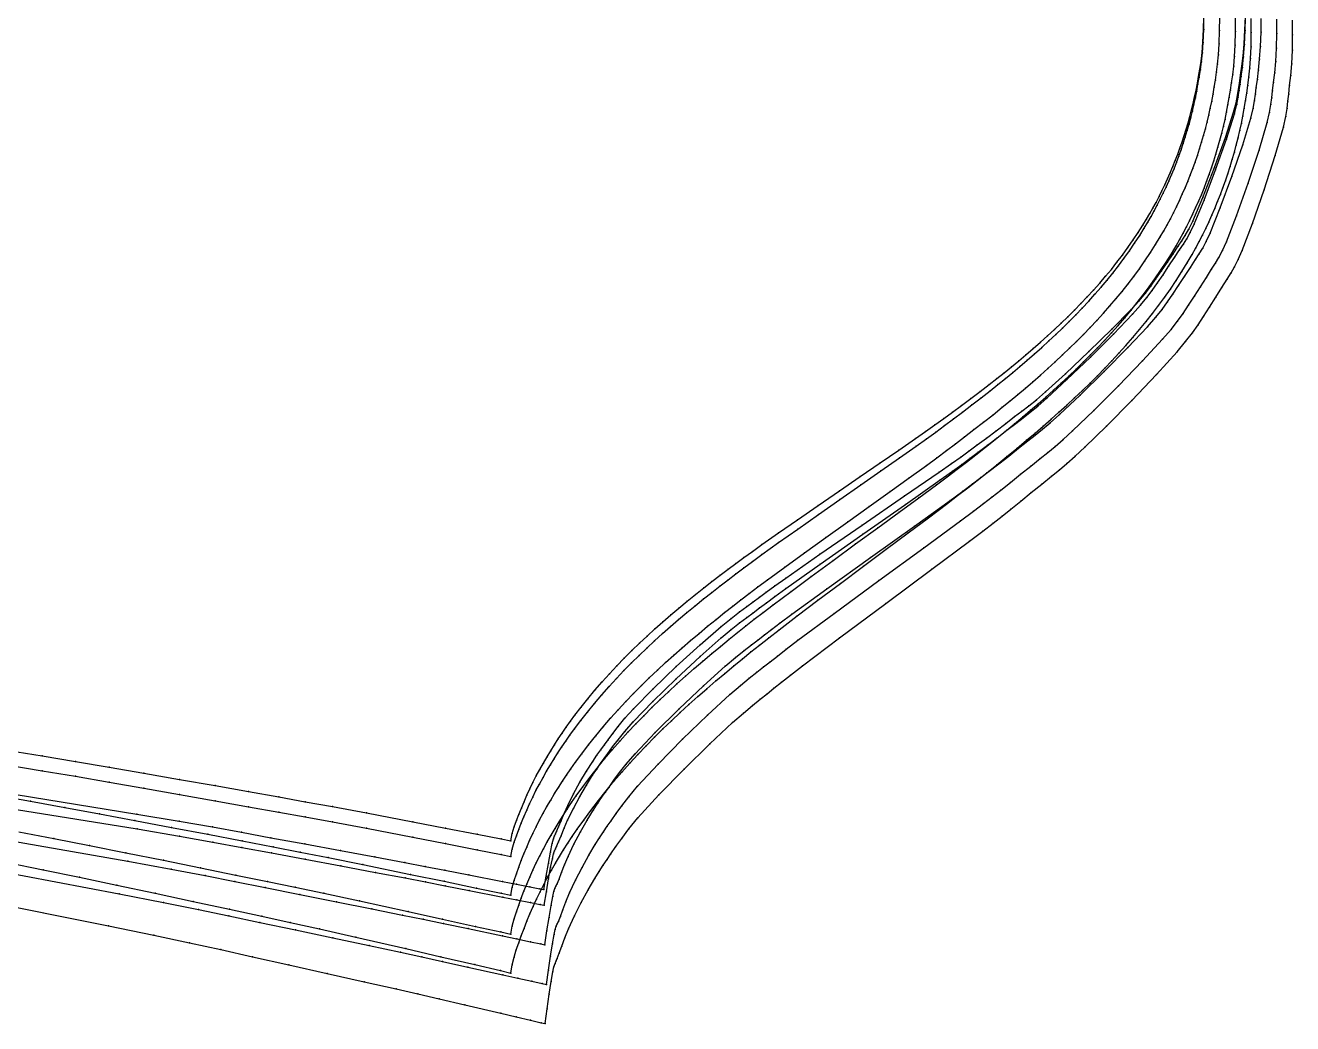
# Model space of a CAD drawing. Extents: x 50 to 2594, y 47 to 2136.
# Drawn here: x 2308.7 to 2553.1, y 680.1 to 872.7 of the extents above; entities that cross this region are included whole.
import ezdxf

# ---------------------------------------------------------------- set-up
doc = ezdxf.new("R2010")
doc.units = 0

# ---------------------------------------------------------------- blocks, each defined once
blk = doc.blocks.new('837.MANGA_XS')
at = {"layer": '1'}
blk.add_lwpolyline([(2306.879, 724.281), (2330.167, 720.546), (2338.339, 719.177), (2344.75, 718.055), (2350.342, 717.035), (2356.053, 715.973), (2362.553, 714.767), (2369.457, 713.49), (2376.109, 712.257), (2381.856, 711.184), (2385.79, 710.438), (2389.577, 709.705), (2394.209, 708.799), (2400.678, 707.534), (2403.422, 706.998), (2406.001, 706.494), (2407.915, 706.121), (2408.664, 705.975), (2409.113, 708.547), (2409.551, 711.017), (2409.955, 713.183), (2410.302, 714.844), (2410.534, 715.74), (2410.735, 716.315), (2410.928, 716.734), (2411.136, 717.155), (2411.518, 718.041), (2411.996, 719.224), (2412.582, 720.634), (2413.283, 722.2), (2414.399, 724.419), (2415.642, 726.662), (2416.919, 728.8), (2418.133, 730.705), (2418.926, 731.878), (2419.663, 732.921), (2420.37, 733.892), (2421.073, 734.848), (2421.985, 736.087), (2423.036, 737.459), (2424.33, 739.03), (2425.971, 740.867), (2429.739, 744.72), (2434.235, 749.016), (2438.834, 753.205), (2442.914, 756.736), (2444.827, 758.295), (2446.437, 759.544), (2447.824, 760.576), (2449.068, 761.486), (2450.266, 762.374), (2451.587, 763.353), (2453.217, 764.544), (2455.344, 766.065), (2461.909, 770.649), (2470.075, 776.278), (2478.278, 781.913), (2484.954, 786.517), (2487.31, 788.161), (2489.147, 789.466), (2490.72, 790.61), (2492.286, 791.773), (2494.036, 793.087), (2495.907, 794.499), (2497.769, 795.906), (2499.496, 797.207), (2500.895, 798.261), (2502.239, 799.301), (2503.692, 800.483), (2505.42, 801.969), (2509.306, 805.49), (2513.823, 809.749), (2518.271, 814.09), (2521.951, 817.859), (2523.498, 819.563), (2524.711, 821.013), (2525.743, 822.366), (2526.745, 823.776), (2527.835, 825.352), (2528.969, 827.014), (2530.067, 828.632), (2531.051, 830.079), (2531.762, 831.131), (2532.411, 832.16), (2533.075, 833.359), (2533.836, 834.924), (2535.795, 839.502), (2538.041, 845.252), (2540.157, 851.094), (2541.723, 855.947), (2542.194, 857.73), (2542.49, 859.15), (2542.685, 860.372), (2542.851, 861.56), (2543.077, 863.071), (2543.33, 864.809), (2543.575, 866.823), (2543.78, 869.167), (2543.92, 871.815), (2544.002, 874.337)], dxfattribs=at)
at = {"layer": '14'}
blk.add_lwpolyline([(2305.456, 732.794), (2311.883, 731.743), (2318.319, 730.676), (2324.847, 729.576), (2331.545, 728.427), (2338.428, 727.226), (2345.259, 726.019), (2351.737, 724.867), (2357.559, 723.83), (2362.65, 722.922), (2367.911, 721.966), (2374.465, 720.742), (2383.437, 719.027), (2389.731, 717.811), (2395.843, 716.624), (2400.469, 715.725), (2402.301, 715.368), (2402.599, 716.771), (2402.976, 718.064), (2403.41, 719.286), (2403.879, 720.48), (2404.372, 721.698), (2404.882, 722.924), (2405.416, 724.153), (2405.977, 725.381), (2406.587, 726.637), (2407.227, 727.885), (2407.896, 729.123), (2408.587, 730.352), (2409.292, 731.557), (2410.011, 732.745), (2410.741, 733.911), (2411.476, 735.051), (2412.222, 736.171), (2412.992, 737.287), (2413.808, 738.426), (2414.691, 739.616), (2415.879, 741.156), (2417.168, 742.768), (2418.527, 744.408), (2419.923, 746.03), (2421.335, 747.605), (2422.756, 749.129), (2424.192, 750.613), (2425.648, 752.066), (2427.113, 753.485), (2428.599, 754.885), (2430.105, 756.264), (2431.629, 757.623), (2433.172, 758.964), (2434.732, 760.287), (2436.312, 761.594), (2437.913, 762.889), (2439.512, 764.155), (2441.112, 765.4), (2442.694, 766.611), (2444.236, 767.777), (2445.74, 768.901), (2447.268, 770.026), (2448.903, 771.211), (2450.728, 772.513), (2453.944, 774.774), (2457.617, 777.328), (2461.583, 780.065), (2465.68, 782.877), (2469.707, 785.634), (2473.579, 788.285), (2477.173, 790.754), (2480.369, 792.967), (2482.328, 794.342), (2484.115, 795.613), (2485.814, 796.838), (2487.507, 798.076), (2489.263, 799.375), (2491.053, 800.714), (2492.833, 802.062), (2494.558, 803.386), (2496.053, 804.554), (2497.489, 805.695), (2498.889, 806.829), (2500.278, 807.975), (2501.676, 809.15), (2503.075, 810.349), (2504.467, 811.565), (2505.839, 812.792), (2507.164, 814.006), (2508.465, 815.229), (2509.747, 816.467), (2511.013, 817.726), (2512.268, 819.012), (2513.507, 820.319), (2514.721, 821.641), (2515.906, 822.972), (2517.041, 824.291), (2518.146, 825.626), (2519.229, 826.989), (2520.297, 828.392), (2521.352, 829.843), (2522.376, 831.313), (2523.348, 832.766), (2524.245, 834.166), (2524.937, 835.296), (2525.576, 836.386), (2526.179, 837.46), (2526.761, 838.542), (2527.338, 839.654), (2527.906, 840.79), (2528.461, 841.943), (2528.999, 843.106), (2529.516, 844.277), (2530.012, 845.453), (2530.488, 846.636), (2530.946, 847.828), (2531.385, 849.033), (2531.807, 850.246), (2532.209, 851.465), (2532.593, 852.687), (2532.956, 853.91), (2533.3, 855.138), (2533.623, 856.377), (2533.927, 857.633), (2534.215, 858.928), (2534.483, 860.232), (2534.735, 861.534), (2534.97, 862.821), (2535.218, 864.262), (2535.442, 865.78), (2535.636, 867.486), (2535.793, 869.492), (2535.914, 871.933), (2535.994, 874.312)], dxfattribs=at)
at = {"layer": '2'}
for p in [(2402.301, 715.368), (2408.664, 705.975)]:
    blk.add_point(p, dxfattribs=at)
at = {"layer": '3'}
for p in [(2535.914, 871.933), (2543.92, 871.815), (2535.793, 869.492), (2543.78, 869.167), (2535.442, 865.78), (2535.636, 867.486), (2543.575, 866.823), (2535.218, 864.262), (2543.077, 863.071), (2543.33, 864.809), (2534.735, 861.534), (2534.97, 862.821), (2542.851, 861.56), (2534.215, 858.928), (2534.483, 860.232), (2542.49, 859.15), (2542.685, 860.372), (2533.623, 856.377), (2533.927, 857.633), (2541.723, 855.947), (2542.194, 857.73), (2532.956, 853.91), (2533.3, 855.138), (2532.209, 851.465), (2532.593, 852.687), (2540.157, 851.094), (2531.385, 849.033), (2531.807, 850.246), (2530.488, 846.636), (2530.946, 847.828), (2529.516, 844.277), (2530.012, 845.453), (2538.041, 845.252), (2528.461, 841.943), (2528.999, 843.106), (2526.761, 838.542), (2527.338, 839.654), (2527.906, 840.79), (2535.795, 839.502), (2525.576, 836.386), (2526.179, 837.46), (2524.245, 834.166), (2524.937, 835.296), (2533.836, 834.924), (2522.376, 831.313), (2523.348, 832.766), (2531.762, 831.131), (2532.411, 832.16), (2533.075, 833.359), (2521.352, 829.843), (2531.051, 830.079), (2519.229, 826.989), (2520.297, 828.392), (2528.969, 827.014), (2530.067, 828.632), (2517.041, 824.291), (2518.146, 825.626), (2527.835, 825.352), (2514.721, 821.641), (2515.906, 822.972), (2525.743, 822.366), (2526.745, 823.776), (2512.268, 819.012), (2513.507, 820.319), (2523.498, 819.563), (2524.711, 821.013), (2509.747, 816.467), (2511.013, 817.726), (2521.951, 817.859), (2508.465, 815.229), (2518.271, 814.09), (2505.839, 812.792), (2507.164, 814.006), (2501.676, 809.15), (2503.075, 810.349), (2504.467, 811.565), (2513.823, 809.749), (2498.889, 806.829), (2500.278, 807.975), (2496.053, 804.554), (2497.489, 805.695), (2509.306, 805.49), (2492.833, 802.062), (2494.558, 803.386), (2505.42, 801.969), (2489.263, 799.375), (2491.053, 800.714), (2503.692, 800.483), (2487.507, 798.076), (2499.496, 797.207), (2500.895, 798.261), (2502.239, 799.301), (2484.115, 795.613), (2485.814, 796.838), (2495.907, 794.499), (2497.769, 795.906), (2480.369, 792.967), (2482.328, 794.342), (2494.036, 793.087), (2477.173, 790.754), (2490.72, 790.61), (2492.286, 791.773), (2473.579, 788.285), (2487.31, 788.161), (2489.147, 789.466), (2469.707, 785.634), (2484.954, 786.517), (2465.68, 782.877), (2461.583, 780.065), (2478.278, 781.913), (2457.617, 777.328), (2470.075, 776.278), (2450.728, 772.513), (2453.944, 774.774), (2447.268, 770.026), (2448.903, 771.211), (2461.909, 770.649), (2444.236, 767.777), (2445.74, 768.901), (2441.112, 765.4), (2442.694, 766.611), (2455.344, 766.065), (2437.913, 762.889), (2439.512, 764.155), (2451.587, 763.353), (2453.217, 764.544), (2434.732, 760.287), (2436.312, 761.594), (2447.824, 760.576), (2449.068, 761.486), (2450.266, 762.374), (2433.172, 758.964), (2444.827, 758.295), (2446.437, 759.544), (2430.105, 756.264), (2431.629, 757.623), (2442.914, 756.736), (2427.113, 753.485), (2428.599, 754.885), (2438.834, 753.205), (2424.192, 750.613), (2425.648, 752.066), (2422.756, 749.129), (2434.235, 749.016), (2419.923, 746.03), (2421.335, 747.605), (2418.527, 744.408), (2429.739, 744.72), (2415.879, 741.156), (2417.168, 742.768), (2425.971, 740.867), (2413.808, 738.426), (2414.691, 739.616), (2424.33, 739.03), (2412.222, 736.171), (2412.992, 737.287), (2421.985, 736.087), (2423.036, 737.459), (2410.741, 733.911), (2411.476, 735.051), (2420.37, 733.892), (2421.073, 734.848), (2311.883, 731.743), (2409.292, 731.557), (2410.011, 732.745), (2418.926, 731.878), (2419.663, 732.921), (2318.319, 730.676), (2324.847, 729.576), (2407.896, 729.123), (2408.587, 730.352), (2416.919, 728.8), (2418.133, 730.705), (2331.545, 728.427), (2338.428, 727.226), (2345.259, 726.019), (2406.587, 726.637), (2407.227, 727.885), (2415.642, 726.662), (2351.737, 724.867), (2357.559, 723.83), (2405.416, 724.153), (2405.977, 725.381), (2414.399, 724.419), (2362.65, 722.922), (2367.911, 721.966), (2404.372, 721.698), (2404.882, 722.924), (2413.283, 722.2), (2330.167, 720.546), (2338.339, 719.177), (2374.465, 720.742), (2383.437, 719.027), (2403.41, 719.286), (2403.879, 720.48), (2411.996, 719.224), (2412.582, 720.634), (2344.75, 718.055), (2350.342, 717.035), (2389.731, 717.811), (2395.843, 716.624), (2402.599, 716.771), (2402.976, 718.064), (2410.735, 716.315), (2410.928, 716.734), (2411.136, 717.155), (2411.518, 718.041), (2356.053, 715.973), (2362.553, 714.767), (2400.469, 715.725), (2410.302, 714.844), (2410.534, 715.74), (2369.457, 713.49), (2376.109, 712.257), (2409.955, 713.183), (2381.856, 711.184), (2385.79, 710.438), (2389.577, 709.705), (2409.551, 711.017), (2394.209, 708.799), (2400.678, 707.534), (2403.422, 706.998), (2406.001, 706.494), (2409.113, 708.547), (2407.915, 706.121)]:
    blk.add_point(p, dxfattribs=at)
blk = doc.blocks.new('837.MANGA_S')
at = {"layer": '1'}
blk.add_lwpolyline([(2306.934, 721.43), (2330.228, 717.655), (2338.402, 716.272), (2344.816, 715.138), (2350.408, 714.109), (2356.121, 713.036), (2362.622, 711.819), (2369.527, 710.53), (2376.181, 709.286), (2381.93, 708.203), (2385.864, 707.449), (2389.652, 706.71), (2394.284, 705.796), (2400.755, 704.519), (2403.499, 703.978), (2406.079, 703.47), (2407.993, 703.093), (2408.743, 702.946), (2409.174, 705.549), (2409.595, 708.048), (2409.984, 710.24), (2410.32, 711.922), (2410.547, 712.829), (2410.745, 713.412), (2410.936, 713.836), (2411.143, 714.264), (2411.521, 715.163), (2411.994, 716.362), (2412.574, 717.792), (2413.269, 719.38), (2414.376, 721.632), (2415.614, 723.909), (2416.885, 726.081), (2418.095, 728.016), (2418.886, 729.208), (2419.621, 730.268), (2420.327, 731.255), (2421.03, 732.227), (2421.941, 733.488), (2422.991, 734.883), (2424.284, 736.482), (2425.926, 738.352), (2429.7, 742.277), (2434.205, 746.657), (2438.816, 750.93), (2442.908, 754.533), (2444.827, 756.125), (2446.443, 757.401), (2447.836, 758.456), (2449.084, 759.387), (2450.287, 760.294), (2451.613, 761.295), (2453.25, 762.512), (2455.386, 764.068), (2461.98, 768.756), (2470.181, 774.514), (2478.42, 780.28), (2485.127, 784.989), (2487.492, 786.671), (2489.337, 788.006), (2490.917, 789.175), (2492.489, 790.364), (2494.246, 791.707), (2496.124, 793.15), (2497.993, 794.588), (2499.726, 795.918), (2501.131, 796.995), (2502.48, 798.057), (2503.938, 799.264), (2505.671, 800.78), (2509.567, 804.372), (2514.093, 808.714), (2518.55, 813.14), (2522.236, 816.98), (2523.785, 818.714), (2524.997, 820.191), (2526.028, 821.566), (2527.028, 823), (2528.115, 824.602), (2529.247, 826.29), (2530.343, 827.935), (2531.324, 829.406), (2532.034, 830.475), (2532.68, 831.52), (2533.341, 832.737), (2534.096, 834.325), (2536.035, 838.968), (2538.255, 844.798), (2540.342, 850.719), (2541.883, 855.636), (2542.342, 857.442), (2542.63, 858.879), (2542.816, 860.115), (2542.973, 861.317), (2543.189, 862.846), (2543.429, 864.604), (2543.659, 866.641), (2543.846, 869.012), (2543.965, 871.688), (2544.026, 874.237)], dxfattribs=at)
at = {"layer": '14'}
blk.add_lwpolyline([(2305.462, 729.957), (2311.888, 728.895), (2318.324, 727.817), (2324.851, 726.706), (2331.55, 725.546), (2338.432, 724.333), (2345.263, 723.115), (2351.741, 721.952), (2357.562, 720.905), (2362.653, 719.988), (2367.914, 719.024), (2374.467, 717.789), (2383.438, 716.059), (2389.732, 714.832), (2395.844, 713.635), (2400.469, 712.728), (2402.301, 712.368), (2402.59, 713.789), (2402.959, 715.1), (2403.387, 716.34), (2403.85, 717.551), (2404.337, 718.786), (2404.842, 720.03), (2405.37, 721.278), (2405.926, 722.525), (2406.531, 723.8), (2407.167, 725.067), (2407.832, 726.326), (2408.52, 727.574), (2409.221, 728.799), (2409.937, 730.007), (2410.665, 731.192), (2411.398, 732.351), (2412.142, 733.491), (2412.91, 734.626), (2413.724, 735.785), (2414.606, 736.996), (2415.793, 738.564), (2417.082, 740.206), (2418.441, 741.876), (2419.837, 743.529), (2421.25, 745.134), (2422.673, 746.688), (2424.112, 748.201), (2425.57, 749.684), (2427.038, 751.132), (2428.528, 752.56), (2430.038, 753.968), (2431.566, 755.356), (2433.114, 756.726), (2434.68, 758.078), (2436.265, 759.414), (2437.872, 760.738), (2439.476, 762.033), (2441.083, 763.306), (2442.671, 764.545), (2444.22, 765.738), (2445.73, 766.888), (2447.265, 768.039), (2448.907, 769.251), (2450.74, 770.585), (2453.971, 772.9), (2457.661, 775.515), (2461.646, 778.319), (2465.762, 781.2), (2469.808, 784.024), (2473.699, 786.739), (2477.31, 789.268), (2480.521, 791.535), (2482.489, 792.943), (2484.284, 794.244), (2485.99, 795.498), (2487.691, 796.765), (2489.454, 798.094), (2491.252, 799.464), (2493.04, 800.843), (2494.771, 802.198), (2496.272, 803.392), (2497.713, 804.559), (2499.119, 805.718), (2500.512, 806.89), (2501.915, 808.09), (2503.319, 809.316), (2504.714, 810.558), (2506.09, 811.81), (2507.419, 813.05), (2508.724, 814.298), (2510.008, 815.562), (2511.276, 816.846), (2512.534, 818.158), (2513.774, 819.491), (2514.99, 820.838), (2516.176, 822.195), (2517.311, 823.539), (2518.416, 824.898), (2519.499, 826.286), (2520.566, 827.715), (2521.619, 829.192), (2522.641, 830.687), (2523.61, 832.164), (2524.504, 833.588), (2525.194, 834.737), (2525.83, 835.845), (2526.429, 836.936), (2527.008, 838.035), (2527.581, 839.164), (2528.145, 840.318), (2528.696, 841.489), (2529.229, 842.67), (2529.741, 843.859), (2530.232, 845.052), (2530.703, 846.253), (2531.154, 847.462), (2531.588, 848.684), (2532.003, 849.915), (2532.399, 851.151), (2532.775, 852.389), (2533.131, 853.629), (2533.467, 854.874), (2533.783, 856.13), (2534.079, 857.402), (2534.358, 858.713), (2534.618, 860.035), (2534.86, 861.353), (2535.086, 862.657), (2535.323, 864.116), (2535.536, 865.653), (2535.716, 867.38), (2535.857, 869.409), (2535.957, 871.878), (2536.016, 874.284)], dxfattribs=at)
at = {"layer": '2'}
for p in [(2402.301, 712.368), (2408.743, 702.946)]:
    blk.add_point(p, dxfattribs=at)
at = {"layer": '3'}
for p in [(2535.957, 871.878), (2543.965, 871.688), (2535.857, 869.409), (2543.846, 869.012), (2535.536, 865.653), (2535.716, 867.38), (2543.659, 866.641), (2535.323, 864.116), (2543.429, 864.604), (2534.86, 861.353), (2535.086, 862.657), (2542.973, 861.317), (2543.189, 862.846), (2534.358, 858.713), (2534.618, 860.035), (2542.63, 858.879), (2542.816, 860.115), (2533.783, 856.13), (2534.079, 857.402), (2541.883, 855.636), (2542.342, 857.442), (2533.131, 853.629), (2533.467, 854.874), (2532.399, 851.151), (2532.775, 852.389), (2540.342, 850.719), (2531.588, 848.684), (2532.003, 849.915), (2530.703, 846.253), (2531.154, 847.462), (2529.741, 843.859), (2530.232, 845.052), (2538.255, 844.798), (2528.696, 841.489), (2529.229, 842.67), (2527.581, 839.164), (2528.145, 840.318), (2536.035, 838.968), (2526.429, 836.936), (2527.008, 838.035), (2524.504, 833.588), (2525.194, 834.737), (2525.83, 835.845), (2534.096, 834.325), (2523.61, 832.164), (2532.68, 831.52), (2533.341, 832.737), (2521.619, 829.192), (2522.641, 830.687), (2531.324, 829.406), (2532.034, 830.475), (2519.499, 826.286), (2520.566, 827.715), (2529.247, 826.29), (2530.343, 827.935), (2518.416, 824.898), (2528.115, 824.602), (2516.176, 822.195), (2517.311, 823.539), (2526.028, 821.566), (2527.028, 823), (2513.774, 819.491), (2514.99, 820.838), (2524.997, 820.191), (2511.276, 816.846), (2512.534, 818.158), (2522.236, 816.98), (2523.785, 818.714), (2508.724, 814.298), (2510.008, 815.562), (2506.09, 811.81), (2507.419, 813.05), (2518.55, 813.14), (2503.319, 809.316), (2504.714, 810.558), (2500.512, 806.89), (2501.915, 808.09), (2514.093, 808.714), (2497.713, 804.559), (2499.119, 805.718), (2509.567, 804.372), (2494.771, 802.198), (2496.272, 803.392), (2491.252, 799.464), (2493.04, 800.843), (2505.671, 800.78), (2489.454, 798.094), (2501.131, 796.995), (2502.48, 798.057), (2503.938, 799.264), (2485.99, 795.498), (2487.691, 796.765), (2497.993, 794.588), (2499.726, 795.918), (2482.489, 792.943), (2484.284, 794.244), (2496.124, 793.15), (2480.521, 791.535), (2492.489, 790.364), (2494.246, 791.707), (2477.31, 789.268), (2489.337, 788.006), (2490.917, 789.175), (2473.699, 786.739), (2485.127, 784.989), (2487.492, 786.671), (2469.808, 784.024), (2465.762, 781.2), (2478.42, 780.28), (2461.646, 778.319), (2457.661, 775.515), (2453.971, 772.9), (2470.181, 774.514), (2450.74, 770.585), (2447.265, 768.039), (2448.907, 769.251), (2461.98, 768.756), (2444.22, 765.738), (2445.73, 766.888), (2441.083, 763.306), (2442.671, 764.545), (2455.386, 764.068), (2437.872, 760.738), (2439.476, 762.033), (2450.287, 760.294), (2451.613, 761.295), (2453.25, 762.512), (2434.68, 758.078), (2436.265, 759.414), (2447.836, 758.456), (2449.084, 759.387), (2431.566, 755.356), (2433.114, 756.726), (2444.827, 756.125), (2446.443, 757.401), (2430.038, 753.968), (2442.908, 754.533), (2427.038, 751.132), (2428.528, 752.56), (2438.816, 750.93), (2424.112, 748.201), (2425.57, 749.684), (2422.673, 746.688), (2434.205, 746.657), (2419.837, 743.529), (2421.25, 745.134), (2418.441, 741.876), (2429.7, 742.277), (2415.793, 738.564), (2417.082, 740.206), (2425.926, 738.352), (2414.606, 736.996), (2424.284, 736.482), (2412.142, 733.491), (2412.91, 734.626), (2413.724, 735.785), (2421.941, 733.488), (2422.991, 734.883), (2410.665, 731.192), (2411.398, 732.351), (2420.327, 731.255), (2421.03, 732.227), (2311.888, 728.895), (2409.221, 728.799), (2409.937, 730.007), (2418.886, 729.208), (2419.621, 730.268), (2318.324, 727.817), (2324.851, 726.706), (2407.832, 726.326), (2408.52, 727.574), (2416.885, 726.081), (2418.095, 728.016), (2331.55, 725.546), (2338.432, 724.333), (2406.531, 723.8), (2407.167, 725.067), (2415.614, 723.909), (2345.263, 723.115), (2351.741, 721.952), (2405.37, 721.278), (2405.926, 722.525), (2414.376, 721.632), (2357.562, 720.905), (2362.653, 719.988), (2367.914, 719.024), (2404.337, 718.786), (2404.842, 720.03), (2413.269, 719.38), (2330.228, 717.655), (2338.402, 716.272), (2374.467, 717.789), (2403.387, 716.34), (2403.85, 717.551), (2411.994, 716.362), (2412.574, 717.792), (2344.816, 715.138), (2350.408, 714.109), (2383.438, 716.059), (2389.732, 714.832), (2402.59, 713.789), (2402.959, 715.1), (2410.936, 713.836), (2411.143, 714.264), (2411.521, 715.163), (2356.121, 713.036), (2362.622, 711.819), (2395.844, 713.635), (2400.469, 712.728), (2410.32, 711.922), (2410.547, 712.829), (2410.745, 713.412), (2369.527, 710.53), (2376.181, 709.286), (2409.984, 710.24), (2381.93, 708.203), (2385.864, 707.449), (2389.652, 706.71), (2409.595, 708.048), (2394.284, 705.796), (2400.755, 704.519), (2409.174, 705.549), (2403.499, 703.978), (2406.079, 703.47), (2407.993, 703.093)]:
    blk.add_point(p, dxfattribs=at)
blk = doc.blocks.new('837.MANGA_M')
at = {"layer": '1'}
blk.add_lwpolyline([(2304.545, 715.598), (2328.42, 711.424), (2336.797, 709.899), (2343.369, 708.654), (2349.1, 707.525), (2354.953, 706.35), (2361.614, 705.018), (2368.689, 703.606), (2375.507, 702.243), (2381.397, 701.057), (2385.428, 700.233), (2389.309, 699.425), (2394.055, 698.427), (2400.684, 697.033), (2403.495, 696.443), (2406.138, 695.888), (2408.099, 695.477), (2408.867, 695.316), (2409.286, 698.015), (2409.695, 700.606), (2410.074, 702.879), (2410.403, 704.623), (2410.628, 705.564), (2410.827, 706.17), (2411.02, 706.612), (2411.23, 707.057), (2411.612, 707.99), (2412.089, 709.237), (2412.673, 710.723), (2413.376, 712.374), (2414.498, 714.717), (2415.754, 717.087), (2417.046, 719.348), (2418.278, 721.364), (2419.084, 722.607), (2419.834, 723.712), (2420.554, 724.741), (2421.271, 725.755), (2422.2, 727.069), (2423.272, 728.525), (2424.593, 730.193), (2426.273, 732.147), (2430.137, 736.25), (2434.753, 740.832), (2439.48, 745.304), (2443.676, 749.077), (2445.646, 750.745), (2447.305, 752.082), (2448.735, 753.189), (2450.017, 754.166), (2451.252, 755.118), (2452.614, 756.169), (2454.295, 757.446), (2456.489, 759.079), (2463.264, 764.003), (2471.691, 770.05), (2480.157, 776.106), (2487.048, 781.053), (2489.478, 782.819), (2491.373, 784.219), (2492.996, 785.447), (2494.61, 786.694), (2496.414, 788.104), (2498.342, 789.616), (2500.262, 791.125), (2502.042, 792.52), (2503.484, 793.65), (2504.869, 794.763), (2506.365, 796.029), (2508.143, 797.617), (2512.136, 801.376), (2516.775, 805.919), (2521.34, 810.547), (2525.114, 814.561), (2526.698, 816.373), (2527.938, 817.914), (2528.989, 819.349), (2530.01, 820.843), (2531.118, 822.514), (2532.271, 824.273), (2533.388, 825.987), (2534.388, 827.52), (2535.111, 828.635), (2535.768, 829.723), (2536.439, 830.99), (2537.204, 832.641), (2539.161, 837.468), (2541.396, 843.526), (2543.493, 849.676), (2545.035, 854.782), (2545.491, 856.656), (2545.773, 858.147), (2545.953, 859.429), (2546.103, 860.674), (2546.31, 862.259), (2546.539, 864.081), (2546.755, 866.192), (2546.923, 868.648), (2547.018, 871.419), (2547.053, 874.058)], dxfattribs=at)
at = {"layer": '14'}
blk.add_lwpolyline([(2303.077, 724.166), (2309.663, 722.994), (2316.259, 721.805), (2322.948, 720.581), (2329.812, 719.304), (2336.864, 717.97), (2343.864, 716.632), (2350.501, 715.355), (2356.465, 714.206), (2361.682, 713.199), (2367.072, 712.142), (2373.786, 710.79), (2382.977, 708.899), (2389.424, 707.559), (2395.686, 706.252), (2400.424, 705.261), (2402.301, 704.868), (2402.584, 706.344), (2402.952, 707.707), (2403.381, 708.996), (2403.847, 710.257), (2404.338, 711.543), (2404.847, 712.838), (2405.38, 714.137), (2405.943, 715.436), (2406.555, 716.764), (2407.2, 718.085), (2407.874, 719.397), (2408.573, 720.698), (2409.286, 721.975), (2410.015, 723.235), (2410.755, 724.472), (2411.502, 725.682), (2412.26, 726.871), (2413.043, 728.056), (2413.874, 729.267), (2414.775, 730.531), (2415.987, 732.17), (2417.304, 733.886), (2418.693, 735.632), (2420.122, 737.362), (2421.568, 739.041), (2423.025, 740.667), (2424.499, 742.252), (2425.993, 743.805), (2427.498, 745.323), (2429.026, 746.82), (2430.575, 748.296), (2432.143, 749.752), (2433.732, 751.189), (2435.339, 752.608), (2436.967, 754.011), (2438.617, 755.401), (2440.265, 756.761), (2441.916, 758.098), (2443.548, 759.401), (2445.14, 760.655), (2446.692, 761.863), (2448.269, 763.074), (2449.957, 764.349), (2451.842, 765.752), (2455.164, 768.189), (2458.959, 770.94), (2463.057, 773.891), (2467.29, 776.923), (2471.451, 779.896), (2475.452, 782.754), (2479.167, 785.416), (2482.468, 787.802), (2484.492, 789.284), (2486.338, 790.652), (2488.092, 791.971), (2489.84, 793.304), (2491.652, 794.701), (2493.5, 796.142), (2495.337, 797.591), (2497.116, 799.015), (2498.658, 800.269), (2500.138, 801.495), (2501.582, 802.713), (2503.013, 803.942), (2504.453, 805.203), (2505.894, 806.488), (2507.326, 807.792), (2508.738, 809.105), (2510.101, 810.405), (2511.439, 811.714), (2512.756, 813.038), (2514.056, 814.383), (2515.344, 815.757), (2516.614, 817.152), (2517.859, 818.562), (2519.072, 819.982), (2520.233, 821.387), (2521.364, 822.809), (2522.47, 824.259), (2523.559, 825.752), (2524.635, 827.295), (2525.677, 828.856), (2526.664, 830.398), (2527.575, 831.884), (2528.276, 833.082), (2528.923, 834.238), (2529.532, 835.376), (2530.119, 836.521), (2530.7, 837.698), (2531.272, 838.9), (2531.829, 840.12), (2532.368, 841.35), (2532.886, 842.588), (2533.381, 843.83), (2533.855, 845.08), (2534.309, 846.338), (2534.745, 847.61), (2535.161, 848.889), (2535.557, 850.175), (2535.933, 851.463), (2536.288, 852.752), (2536.623, 854.046), (2536.936, 855.351), (2537.227, 856.673), (2537.502, 858.035), (2537.756, 859.407), (2537.992, 860.777), (2538.212, 862.13), (2538.441, 863.645), (2538.644, 865.24), (2538.811, 867.032), (2538.934, 869.137), (2539.01, 871.696), (2539.044, 874.191)], dxfattribs=at)
at = {"layer": '2'}
for p in [(2402.301, 704.868), (2408.867, 695.316)]:
    blk.add_point(p, dxfattribs=at)
at = {"layer": '3'}
for p in [(2539.01, 871.696), (2547.018, 871.419), (2538.934, 869.137), (2546.923, 868.648), (2538.811, 867.032), (2546.755, 866.192), (2538.441, 863.645), (2538.644, 865.24), (2546.539, 864.081), (2537.992, 860.777), (2538.212, 862.13), (2546.103, 860.674), (2546.31, 862.259), (2537.502, 858.035), (2537.756, 859.407), (2545.773, 858.147), (2545.953, 859.429), (2537.227, 856.673), (2545.491, 856.656), (2536.623, 854.046), (2536.936, 855.351), (2545.035, 854.782), (2535.933, 851.463), (2536.288, 852.752), (2535.161, 848.889), (2535.557, 850.175), (2543.493, 849.676), (2534.309, 846.338), (2534.745, 847.61), (2533.381, 843.83), (2533.855, 845.08), (2541.396, 843.526), (2532.368, 841.35), (2532.886, 842.588), (2531.272, 838.9), (2531.829, 840.12), (2530.119, 836.521), (2530.7, 837.698), (2539.161, 837.468), (2528.923, 834.238), (2529.532, 835.376), (2527.575, 831.884), (2528.276, 833.082), (2537.204, 832.641), (2525.677, 828.856), (2526.664, 830.398), (2535.768, 829.723), (2536.439, 830.99), (2524.635, 827.295), (2534.388, 827.52), (2535.111, 828.635), (2522.47, 824.259), (2523.559, 825.752), (2532.271, 824.273), (2533.388, 825.987), (2520.233, 821.387), (2521.364, 822.809), (2531.118, 822.514), (2519.072, 819.982), (2528.989, 819.349), (2530.01, 820.843), (2516.614, 817.152), (2517.859, 818.562), (2527.938, 817.914), (2514.056, 814.383), (2515.344, 815.757), (2525.114, 814.561), (2526.698, 816.373), (2511.439, 811.714), (2512.756, 813.038), (2510.101, 810.405), (2521.34, 810.547), (2507.326, 807.792), (2508.738, 809.105), (2504.453, 805.203), (2505.894, 806.488), (2516.775, 805.919), (2501.582, 802.713), (2503.013, 803.942), (2498.658, 800.269), (2500.138, 801.495), (2512.136, 801.376), (2495.337, 797.591), (2497.116, 799.015), (2508.143, 797.617), (2491.652, 794.701), (2493.5, 796.142), (2504.869, 794.763), (2506.365, 796.029), (2489.84, 793.304), (2502.042, 792.52), (2503.484, 793.65), (2486.338, 790.652), (2488.092, 791.971), (2498.342, 789.616), (2500.262, 791.125), (2482.468, 787.802), (2484.492, 789.284), (2496.414, 788.104), (2479.167, 785.416), (2492.996, 785.447), (2494.61, 786.694), (2475.452, 782.754), (2489.478, 782.819), (2491.373, 784.219), (2471.451, 779.896), (2487.048, 781.053), (2467.29, 776.923), (2480.157, 776.106), (2463.057, 773.891), (2458.959, 770.94), (2471.691, 770.05), (2455.164, 768.189), (2451.842, 765.752), (2448.269, 763.074), (2449.957, 764.349), (2463.264, 764.003), (2445.14, 760.655), (2446.692, 761.863), (2441.916, 758.098), (2443.548, 759.401), (2456.489, 759.079), (2438.617, 755.401), (2440.265, 756.761), (2452.614, 756.169), (2454.295, 757.446), (2436.967, 754.011), (2448.735, 753.189), (2450.017, 754.166), (2451.252, 755.118), (2433.732, 751.189), (2435.339, 752.608), (2445.646, 750.745), (2447.305, 752.082), (2430.575, 748.296), (2432.143, 749.752), (2443.676, 749.077), (2429.026, 746.82), (2425.993, 743.805), (2427.498, 745.323), (2439.48, 745.304), (2424.499, 742.252), (2434.753, 740.832), (2421.568, 739.041), (2423.025, 740.667), (2420.122, 737.362), (2430.137, 736.25), (2417.304, 733.886), (2418.693, 735.632), (2415.987, 732.17), (2426.273, 732.147), (2413.874, 729.267), (2414.775, 730.531), (2423.272, 728.525), (2424.593, 730.193), (2412.26, 726.871), (2413.043, 728.056), (2422.2, 727.069), (2410.755, 724.472), (2411.502, 725.682), (2419.834, 723.712), (2420.554, 724.741), (2421.271, 725.755), (2309.663, 722.994), (2316.259, 721.805), (2409.286, 721.975), (2410.015, 723.235), (2418.278, 721.364), (2419.084, 722.607), (2322.948, 720.581), (2329.812, 719.304), (2407.874, 719.397), (2408.573, 720.698), (2417.046, 719.348), (2336.864, 717.97), (2343.864, 716.632), (2406.555, 716.764), (2407.2, 718.085), (2415.754, 717.087), (2350.501, 715.355), (2356.465, 714.206), (2405.38, 714.137), (2405.943, 715.436), (2414.498, 714.717), (2328.42, 711.424), (2361.682, 713.199), (2367.072, 712.142), (2404.338, 711.543), (2404.847, 712.838), (2413.376, 712.374), (2336.797, 709.899), (2373.786, 710.79), (2382.977, 708.899), (2403.381, 708.996), (2403.847, 710.257), (2412.089, 709.237), (2412.673, 710.723), (2343.369, 708.654), (2349.1, 707.525), (2389.424, 707.559), (2402.952, 707.707), (2411.02, 706.612), (2411.23, 707.057), (2411.612, 707.99), (2354.953, 706.35), (2361.614, 705.018), (2395.686, 706.252), (2400.424, 705.261), (2402.584, 706.344), (2410.403, 704.623), (2410.628, 705.564), (2410.827, 706.17), (2368.689, 703.606), (2375.507, 702.243), (2410.074, 702.879), (2381.397, 701.057), (2385.428, 700.233), (2389.309, 699.425), (2409.695, 700.606), (2394.055, 698.427), (2400.684, 697.033), (2409.286, 698.015), (2403.495, 696.443), (2406.138, 695.888), (2408.099, 695.477)]:
    blk.add_point(p, dxfattribs=at)
blk = doc.blocks.new('837.MANGA_L')
at = {"layer": '1'}
blk.add_lwpolyline([(2302.273, 709.744), (2326.741, 705.167), (2335.326, 703.5), (2342.06, 702.141), (2347.931, 700.912), (2353.928, 699.635), (2360.753, 698.185), (2368.002, 696.649), (2374.988, 695.167), (2381.022, 693.877), (2385.152, 692.982), (2389.127, 692.106), (2393.989, 691.024), (2400.78, 689.511), (2403.66, 688.871), (2406.368, 688.269), (2408.377, 687.823), (2409.164, 687.648), (2409.568, 690.443), (2409.963, 693.125), (2410.33, 695.479), (2410.652, 697.285), (2410.875, 698.26), (2411.073, 698.889), (2411.269, 699.347), (2411.481, 699.809), (2411.865, 700.779), (2412.345, 702.072), (2412.933, 703.614), (2413.641, 705.329), (2414.776, 707.762), (2416.049, 710.226), (2417.361, 712.577), (2418.612, 714.674), (2419.432, 715.967), (2420.195, 717.118), (2420.928, 718.189), (2421.658, 719.244), (2422.605, 720.613), (2423.697, 722.129), (2425.045, 723.868), (2426.76, 725.905), (2430.711, 730.187), (2435.433, 734.973), (2440.27, 739.646), (2444.568, 743.591), (2446.585, 745.337), (2448.286, 746.737), (2449.752, 747.896), (2451.067, 748.92), (2452.333, 749.917), (2453.73, 751.017), (2455.454, 752.356), (2457.704, 754.067), (2464.654, 759.229), (2473.3, 765.571), (2481.986, 771.921), (2489.055, 777.108), (2491.549, 778.959), (2493.492, 780.428), (2495.157, 781.714), (2496.812, 783.02), (2498.662, 784.496), (2500.638, 786.081), (2502.606, 787.661), (2504.431, 789.122), (2505.91, 790.305), (2507.329, 791.471), (2508.862, 792.795), (2510.682, 794.455), (2514.77, 798.384), (2519.516, 803.13), (2524.185, 807.962), (2528.043, 812.152), (2529.661, 814.042), (2530.926, 815.648), (2531.997, 817.143), (2533.036, 818.698), (2534.163, 820.436), (2535.336, 822.268), (2536.473, 824.051), (2537.49, 825.647), (2538.225, 826.806), (2538.893, 827.938), (2539.573, 829.255), (2540.346, 830.97), (2542.317, 835.98), (2544.562, 842.265), (2546.664, 848.645), (2548.202, 853.94), (2548.654, 855.882), (2548.93, 857.426), (2549.101, 858.752), (2549.243, 860.042), (2549.44, 861.682), (2549.658, 863.567), (2549.859, 865.752), (2550.006, 868.292), (2550.074, 871.157), (2550.082, 873.886)], dxfattribs=at)
at = {"layer": '14'}
blk.add_lwpolyline([(2307.438, 717.092), (2314.194, 715.792), (2321.044, 714.455), (2328.074, 713.061), (2335.296, 711.607), (2342.464, 710.149), (2349.261, 708.759), (2355.369, 707.506), (2360.712, 706.411), (2366.231, 705.26), (2373.106, 703.791), (2382.516, 701.739), (2389.117, 700.285), (2395.528, 698.868), (2400.38, 697.794), (2402.301, 697.368), (2402.578, 698.899), (2402.945, 700.313), (2403.376, 701.653), (2403.845, 702.963), (2404.339, 704.3), (2404.853, 705.645), (2405.391, 706.996), (2405.959, 708.346), (2406.579, 709.728), (2407.233, 711.102), (2407.917, 712.467), (2408.627, 713.822), (2409.352, 715.151), (2410.093, 716.463), (2410.846, 717.752), (2411.606, 719.012), (2412.379, 720.251), (2413.177, 721.486), (2414.024, 722.748), (2414.943, 724.067), (2416.18, 725.776), (2417.526, 727.567), (2418.945, 729.389), (2420.406, 731.194), (2421.885, 732.948), (2423.377, 734.647), (2424.886, 736.303), (2426.417, 737.927), (2427.958, 739.513), (2429.524, 741.079), (2431.112, 742.624), (2432.72, 744.148), (2434.35, 745.652), (2435.999, 747.138), (2437.669, 748.608), (2439.362, 750.064), (2441.054, 751.489), (2442.749, 752.891), (2444.425, 754.257), (2446.059, 755.572), (2447.653, 756.839), (2449.273, 758.109), (2451.007, 759.447), (2452.944, 760.92), (2456.357, 763.477), (2460.256, 766.365), (2464.468, 769.463), (2468.817, 772.647), (2473.094, 775.769), (2477.206, 778.769), (2481.023, 781.565), (2484.416, 784.07), (2486.496, 785.624), (2488.392, 787.061), (2490.193, 788.445), (2491.989, 789.843), (2493.85, 791.309), (2495.748, 792.819), (2497.634, 794.339), (2499.461, 795.832), (2501.044, 797.147), (2502.564, 798.431), (2504.045, 799.707), (2505.513, 800.995), (2506.991, 802.315), (2508.469, 803.661), (2509.938, 805.025), (2511.385, 806.4), (2512.783, 807.76), (2514.154, 809.129), (2515.503, 810.513), (2516.835, 811.92), (2518.154, 813.355), (2519.454, 814.813), (2520.728, 816.287), (2521.969, 817.769), (2523.156, 819.236), (2524.311, 820.72), (2525.441, 822.233), (2526.553, 823.79), (2527.65, 825.398), (2528.713, 827.025), (2529.719, 828.632), (2530.645, 830.18), (2531.359, 831.428), (2532.016, 832.631), (2532.634, 833.815), (2533.23, 835.007), (2533.819, 836.232), (2534.398, 837.482), (2534.963, 838.751), (2535.507, 840.03), (2536.03, 841.317), (2536.53, 842.608), (2537.007, 843.907), (2537.464, 845.214), (2537.902, 846.535), (2538.319, 847.864), (2538.715, 849.199), (2539.091, 850.537), (2539.445, 851.875), (2539.778, 853.218), (2540.088, 854.572), (2540.376, 855.943), (2540.646, 857.357), (2540.894, 858.78), (2541.124, 860.2), (2541.337, 861.603), (2541.559, 863.174), (2541.752, 864.828), (2541.906, 866.684), (2542.011, 868.864), (2542.063, 871.515), (2542.071, 874.098)], dxfattribs=at)
at = {"layer": '2'}
for p in [(2402.301, 697.368), (2409.164, 687.648)]:
    blk.add_point(p, dxfattribs=at)
at = {"layer": '3'}
for p in [(2542.063, 871.515), (2550.074, 871.157), (2542.011, 868.864), (2550.006, 868.292), (2541.906, 866.684), (2549.859, 865.752), (2541.559, 863.174), (2541.752, 864.828), (2549.658, 863.567), (2541.337, 861.603), (2549.44, 861.682), (2540.894, 858.78), (2541.124, 860.2), (2549.101, 858.752), (2549.243, 860.042), (2540.376, 855.943), (2540.646, 857.357), (2548.654, 855.882), (2548.93, 857.426), (2539.778, 853.218), (2540.088, 854.572), (2548.202, 853.94), (2539.445, 851.875), (2538.715, 849.199), (2539.091, 850.537), (2546.664, 848.645), (2537.902, 846.535), (2538.319, 847.864), (2537.007, 843.907), (2537.464, 845.214), (2536.03, 841.317), (2536.53, 842.608), (2544.562, 842.265), (2534.963, 838.751), (2535.507, 840.03), (2533.819, 836.232), (2534.398, 837.482), (2532.634, 833.815), (2533.23, 835.007), (2542.317, 835.98), (2531.359, 831.428), (2532.016, 832.631), (2530.645, 830.18), (2539.573, 829.255), (2540.346, 830.97), (2528.713, 827.025), (2529.719, 828.632), (2538.225, 826.806), (2538.893, 827.938), (2526.553, 823.79), (2527.65, 825.398), (2536.473, 824.051), (2537.49, 825.647), (2525.441, 822.233), (2535.336, 822.268), (2523.156, 819.236), (2524.311, 820.72), (2534.163, 820.436), (2521.969, 817.769), (2531.997, 817.143), (2533.036, 818.698), (2519.454, 814.813), (2520.728, 816.287), (2529.661, 814.042), (2530.926, 815.648), (2516.835, 811.92), (2518.154, 813.355), (2528.043, 812.152), (2514.154, 809.129), (2515.503, 810.513), (2512.783, 807.76), (2524.185, 807.962), (2509.938, 805.025), (2511.385, 806.4), (2506.991, 802.315), (2508.469, 803.661), (2519.516, 803.13), (2504.045, 799.707), (2505.513, 800.995), (2501.044, 797.147), (2502.564, 798.431), (2514.77, 798.384), (2499.461, 795.832), (2510.682, 794.455), (2495.748, 792.819), (2497.634, 794.339), (2508.862, 792.795), (2491.989, 789.843), (2493.85, 791.309), (2505.91, 790.305), (2507.329, 791.471), (2490.193, 788.445), (2502.606, 787.661), (2504.431, 789.122), (2486.496, 785.624), (2488.392, 787.061), (2500.638, 786.081), (2484.416, 784.07), (2496.812, 783.02), (2498.662, 784.496), (2481.023, 781.565), (2493.492, 780.428), (2495.157, 781.714), (2477.206, 778.769), (2491.549, 778.959), (2473.094, 775.769), (2489.055, 777.108), (2468.817, 772.647), (2481.986, 771.921), (2464.468, 769.463), (2460.256, 766.365), (2473.3, 765.571), (2456.357, 763.477), (2452.944, 760.92), (2449.273, 758.109), (2451.007, 759.447), (2464.654, 759.229), (2446.059, 755.572), (2447.653, 756.839), (2444.425, 754.257), (2457.704, 754.067), (2441.054, 751.489), (2442.749, 752.891), (2453.73, 751.017), (2455.454, 752.356), (2437.669, 748.608), (2439.362, 750.064), (2451.067, 748.92), (2452.333, 749.917), (2434.35, 745.652), (2435.999, 747.138), (2448.286, 746.737), (2449.752, 747.896), (2432.72, 744.148), (2444.568, 743.591), (2446.585, 745.337), (2429.524, 741.079), (2431.112, 742.624), (2427.958, 739.513), (2440.27, 739.646), (2424.886, 736.303), (2426.417, 737.927), (2423.377, 734.647), (2435.433, 734.973), (2420.406, 731.194), (2421.885, 732.948), (2418.945, 729.389), (2430.711, 730.187), (2417.526, 727.567), (2414.943, 724.067), (2416.18, 725.776), (2425.045, 723.868), (2426.76, 725.905), (2413.177, 721.486), (2414.024, 722.748), (2423.697, 722.129), (2411.606, 719.012), (2412.379, 720.251), (2421.658, 719.244), (2422.605, 720.613), (2410.093, 716.463), (2410.846, 717.752), (2420.195, 717.118), (2420.928, 718.189), (2314.194, 715.792), (2321.044, 714.455), (2408.627, 713.822), (2409.352, 715.151), (2418.612, 714.674), (2419.432, 715.967), (2328.074, 713.061), (2335.296, 711.607), (2407.917, 712.467), (2417.361, 712.577), (2342.464, 710.149), (2406.579, 709.728), (2407.233, 711.102), (2416.049, 710.226), (2349.261, 708.759), (2355.369, 707.506), (2405.391, 706.996), (2405.959, 708.346), (2414.776, 707.762), (2326.741, 705.167), (2360.712, 706.411), (2366.231, 705.26), (2404.339, 704.3), (2404.853, 705.645), (2413.641, 705.329), (2335.326, 703.5), (2342.06, 702.141), (2373.106, 703.791), (2382.516, 701.739), (2403.376, 701.653), (2403.845, 702.963), (2412.345, 702.072), (2412.933, 703.614), (2347.931, 700.912), (2353.928, 699.635), (2389.117, 700.285), (2402.945, 700.313), (2411.269, 699.347), (2411.481, 699.809), (2411.865, 700.779), (2360.753, 698.185), (2395.528, 698.868), (2400.38, 697.794), (2402.578, 698.899), (2410.652, 697.285), (2410.875, 698.26), (2411.073, 698.889), (2368.002, 696.649), (2374.988, 695.167), (2410.33, 695.479), (2381.022, 693.877), (2385.152, 692.982), (2389.127, 692.106), (2409.963, 693.125), (2393.989, 691.024), (2400.78, 689.511), (2409.568, 690.443), (2403.66, 688.871), (2406.368, 688.269), (2408.377, 687.823)]:
    blk.add_point(p, dxfattribs=at)
blk = doc.blocks.new('837.MANGA_XL')
at = {"layer": '1'}
blk.add_lwpolyline([(2299.663, 703.961), (2324.686, 698.991), (2333.465, 697.184), (2340.351, 695.714), (2346.354, 694.388), (2352.485, 693.01), (2359.463, 691.447), (2366.874, 689.79), (2374.016, 688.191), (2380.185, 686.801), (2384.408, 685.836), (2388.472, 684.892), (2393.442, 683.728), (2400.384, 682.1), (2403.328, 681.411), (2406.096, 680.764), (2408.151, 680.283), (2408.955, 680.095), (2409.349, 682.987), (2409.736, 685.763), (2410.097, 688.198), (2410.415, 690.068), (2410.637, 691.077), (2410.838, 691.729), (2411.036, 692.204), (2411.252, 692.683), (2411.641, 693.688), (2412.126, 695.029), (2412.722, 696.628), (2413.44, 698.405), (2414.593, 700.93), (2415.889, 703.486), (2417.226, 705.927), (2418.503, 708.104), (2419.339, 709.447), (2420.119, 710.643), (2420.868, 711.756), (2421.614, 712.852), (2422.582, 714.275), (2423.698, 715.85), (2425.078, 717.658), (2426.834, 719.778), (2430.882, 724.235), (2435.724, 729.22), (2440.687, 734.089), (2445.097, 738.2), (2447.168, 740.021), (2448.914, 741.482), (2450.42, 742.692), (2451.772, 743.76), (2453.072, 744.801), (2454.507, 745.95), (2456.278, 747.347), (2458.59, 749.134), (2465.732, 754.525), (2474.617, 761.149), (2483.543, 767.781), (2490.808, 773.2), (2493.37, 775.133), (2495.367, 776.666), (2497.077, 778.009), (2498.777, 779.373), (2500.677, 780.913), (2502.707, 782.567), (2504.729, 784.215), (2506.603, 785.74), (2508.122, 786.976), (2509.579, 788.192), (2511.153, 789.573), (2513.021, 791.303), (2517.214, 795.397), (2522.081, 800.34), (2526.869, 805.372), (2530.822, 809.733), (2532.48, 811.7), (2533.774, 813.37), (2534.869, 814.923), (2535.93, 816.539), (2537.082, 818.345), (2538.279, 820.247), (2539.439, 822.1), (2540.477, 823.757), (2541.228, 824.961), (2541.909, 826.136), (2542.602, 827.503), (2543.387, 829.282), (2545.384, 834.476), (2547.654, 840.99), (2549.774, 847.601), (2551.322, 853.086), (2551.774, 855.096), (2552.046, 856.695), (2552.213, 858.067), (2552.349, 859.401), (2552.539, 861.098), (2552.749, 863.048), (2552.939, 865.308), (2553.071, 867.934), (2553.118, 870.896), (2553.105, 873.716)], dxfattribs=at)
at = {"layer": '14'}
blk.add_lwpolyline([(2305.213, 711.191), (2312.128, 709.78), (2319.141, 708.329), (2326.336, 706.819), (2333.728, 705.244), (2341.065, 703.666), (2348.021, 702.162), (2354.273, 700.807), (2359.741, 699.622), (2365.389, 698.378), (2372.425, 696.792), (2382.055, 694.579), (2388.81, 693.012), (2395.371, 691.485), (2400.335, 690.327), (2402.301, 689.868), (2402.573, 691.454), (2402.938, 692.92), (2403.37, 694.31), (2403.842, 695.669), (2404.34, 697.056), (2404.858, 698.453), (2405.401, 699.855), (2405.976, 701.257), (2406.604, 702.692), (2407.266, 704.119), (2407.96, 705.538), (2408.681, 706.945), (2409.417, 708.327), (2410.171, 709.691), (2410.937, 711.031), (2411.711, 712.342), (2412.497, 713.631), (2413.31, 714.916), (2414.174, 716.23), (2415.111, 717.602), (2416.374, 719.382), (2417.747, 721.247), (2419.198, 723.145), (2420.691, 725.027), (2422.203, 726.855), (2423.729, 728.627), (2425.273, 730.354), (2426.84, 732.048), (2428.419, 733.704), (2430.023, 735.339), (2431.649, 736.952), (2433.297, 738.543), (2434.967, 740.116), (2436.658, 741.668), (2438.371, 743.204), (2440.107, 744.727), (2441.843, 746.218), (2443.582, 747.684), (2445.301, 749.113), (2446.979, 750.489), (2448.615, 751.815), (2450.277, 753.144), (2452.057, 754.545), (2454.046, 756.087), (2457.55, 758.765), (2461.554, 761.791), (2465.878, 765.035), (2470.345, 768.371), (2474.737, 771.641), (2478.96, 774.785), (2482.879, 777.713), (2486.363, 780.337), (2488.499, 781.965), (2490.445, 783.469), (2492.295, 784.918), (2494.138, 786.382), (2496.048, 787.916), (2497.996, 789.497), (2499.932, 791.087), (2501.806, 792.648), (2503.43, 794.024), (2504.989, 795.367), (2506.508, 796.701), (2508.014, 798.047), (2509.528, 799.427), (2511.044, 800.833), (2512.55, 802.259), (2514.033, 803.695), (2515.465, 805.115), (2516.869, 806.544), (2518.251, 807.989), (2519.614, 809.457), (2520.964, 810.954), (2522.294, 812.475), (2523.597, 814.011), (2524.866, 815.556), (2526.079, 817.085), (2527.259, 818.63), (2528.413, 820.206), (2529.547, 821.827), (2530.665, 823.501), (2531.748, 825.194), (2532.773, 826.866), (2533.716, 828.476), (2534.442, 829.773), (2535.109, 831.024), (2535.737, 832.255), (2536.341, 833.493), (2536.938, 834.765), (2537.525, 836.064), (2538.096, 837.382), (2538.647, 838.71), (2539.175, 840.046), (2539.679, 841.386), (2540.16, 842.734), (2540.619, 844.09), (2541.058, 845.46), (2541.477, 846.839), (2541.874, 848.224), (2542.249, 849.61), (2542.602, 850.997), (2542.933, 852.39), (2543.24, 853.793), (2543.525, 855.214), (2543.79, 856.679), (2544.033, 858.153), (2544.256, 859.623), (2544.463, 861.077), (2544.677, 862.704), (2544.86, 864.415), (2545.001, 866.337), (2545.089, 868.592), (2545.116, 871.334), (2545.099, 874.005)], dxfattribs=at)
at = {"layer": '2'}
for p in [(2402.301, 689.868), (2408.955, 680.095)]:
    blk.add_point(p, dxfattribs=at)
at = {"layer": '3'}
for p in [(2545.116, 871.334), (2553.118, 870.896), (2545.089, 868.592), (2553.071, 867.934), (2545.001, 866.337), (2544.86, 864.415), (2552.749, 863.048), (2552.939, 865.308), (2544.463, 861.077), (2544.677, 862.704), (2552.539, 861.098), (2544.033, 858.153), (2544.256, 859.623), (2552.213, 858.067), (2552.349, 859.401), (2543.79, 856.679), (2552.046, 856.695), (2543.24, 853.793), (2543.525, 855.214), (2551.774, 855.096), (2542.602, 850.997), (2542.933, 852.39), (2551.322, 853.086), (2542.249, 849.61), (2541.477, 846.839), (2541.874, 848.224), (2549.774, 847.601), (2540.619, 844.09), (2541.058, 845.46), (2539.679, 841.386), (2540.16, 842.734), (2547.654, 840.99), (2538.647, 838.71), (2539.175, 840.046), (2537.525, 836.064), (2538.096, 837.382), (2536.938, 834.765), (2545.384, 834.476), (2535.737, 832.255), (2536.341, 833.493), (2534.442, 829.773), (2535.109, 831.024), (2543.387, 829.282), (2532.773, 826.866), (2533.716, 828.476), (2542.602, 827.503), (2531.748, 825.194), (2541.228, 824.961), (2541.909, 826.136), (2529.547, 821.827), (2530.665, 823.501), (2539.439, 822.1), (2540.477, 823.757), (2528.413, 820.206), (2538.279, 820.247), (2526.079, 817.085), (2527.259, 818.63), (2535.93, 816.539), (2537.082, 818.345), (2523.597, 814.011), (2524.866, 815.556), (2534.869, 814.923), (2522.294, 812.475), (2532.48, 811.7), (2533.774, 813.37), (2519.614, 809.457), (2520.964, 810.954), (2530.822, 809.733), (2518.251, 807.989), (2515.465, 805.115), (2516.869, 806.544), (2526.869, 805.372), (2512.55, 802.259), (2514.033, 803.695), (2509.528, 799.427), (2511.044, 800.833), (2522.081, 800.34), (2508.014, 798.047), (2504.989, 795.367), (2506.508, 796.701), (2517.214, 795.397), (2501.806, 792.648), (2503.43, 794.024), (2499.932, 791.087), (2511.153, 789.573), (2513.021, 791.303), (2496.048, 787.916), (2497.996, 789.497), (2509.579, 788.192), (2492.295, 784.918), (2494.138, 786.382), (2506.603, 785.74), (2508.122, 786.976), (2490.445, 783.469), (2502.707, 782.567), (2504.729, 784.215), (2486.363, 780.337), (2488.499, 781.965), (2500.677, 780.913), (2482.879, 777.713), (2497.077, 778.009), (2498.777, 779.373), (2493.37, 775.133), (2495.367, 776.666), (2478.96, 774.785), (2490.808, 773.2), (2474.737, 771.641), (2470.345, 768.371), (2483.543, 767.781), (2465.878, 765.035), (2461.554, 761.791), (2474.617, 761.149), (2457.55, 758.765), (2454.046, 756.087), (2450.277, 753.144), (2452.057, 754.545), (2465.732, 754.525), (2446.979, 750.489), (2448.615, 751.815), (2445.301, 749.113), (2458.59, 749.134), (2441.843, 746.218), (2443.582, 747.684), (2454.507, 745.95), (2456.278, 747.347), (2438.371, 743.204), (2440.107, 744.727), (2451.772, 743.76), (2453.072, 744.801), (2436.658, 741.668), (2448.914, 741.482), (2450.42, 742.692), (2433.297, 738.543), (2434.967, 740.116), (2447.168, 740.021), (2431.649, 736.952), (2445.097, 738.2), (2428.419, 733.704), (2430.023, 735.339), (2440.687, 734.089), (2426.84, 732.048), (2423.729, 728.627), (2425.273, 730.354), (2435.724, 729.22), (2422.203, 726.855), (2420.691, 725.027), (2430.882, 724.235), (2417.747, 721.247), (2419.198, 723.145), (2416.374, 719.382), (2426.834, 719.778), (2415.111, 717.602), (2425.078, 717.658), (2413.31, 714.916), (2414.174, 716.23), (2422.582, 714.275), (2423.698, 715.85), (2411.711, 712.342), (2412.497, 713.631), (2420.868, 711.756), (2421.614, 712.852), (2312.128, 709.78), (2410.171, 709.691), (2410.937, 711.031), (2419.339, 709.447), (2420.119, 710.643), (2319.141, 708.329), (2326.336, 706.819), (2408.681, 706.945), (2409.417, 708.327), (2418.503, 708.104), (2333.728, 705.244), (2407.266, 704.119), (2407.96, 705.538), (2417.226, 705.927), (2341.065, 703.666), (2348.021, 702.162), (2406.604, 702.692), (2415.889, 703.486), (2354.273, 700.807), (2359.741, 699.622), (2405.401, 699.855), (2405.976, 701.257), (2414.593, 700.93), (2324.686, 698.991), (2333.465, 697.184), (2365.389, 698.378), (2372.425, 696.792), (2404.34, 697.056), (2404.858, 698.453), (2413.44, 698.405), (2340.351, 695.714), (2346.354, 694.388), (2382.055, 694.579), (2403.37, 694.31), (2403.842, 695.669), (2412.126, 695.029), (2412.722, 696.628), (2352.485, 693.01), (2388.81, 693.012), (2402.938, 692.92), (2411.036, 692.204), (2411.252, 692.683), (2411.641, 693.688), (2359.463, 691.447), (2366.874, 689.79), (2395.371, 691.485), (2400.335, 690.327), (2402.573, 691.454), (2410.415, 690.068), (2410.637, 691.077), (2410.838, 691.729), (2374.016, 688.191), (2410.097, 688.198), (2380.185, 686.801), (2384.408, 685.836), (2388.472, 684.892), (2409.736, 685.763), (2393.442, 683.728), (2400.384, 682.1), (2409.349, 682.987), (2403.328, 681.411), (2406.096, 680.764), (2408.151, 680.283)]:
    blk.add_point(p, dxfattribs=at)

msp = doc.modelspace()

# ---------------------------------------------------------------- block references
at = {"layer": '1'}
for name in ['837.MANGA_XL', '837.MANGA_L', '837.MANGA_M', '837.MANGA_S', '837.MANGA_XS']:
    msp.add_blockref(name, (0, 0), dxfattribs=at)

doc.saveas('drawing.dxf')
